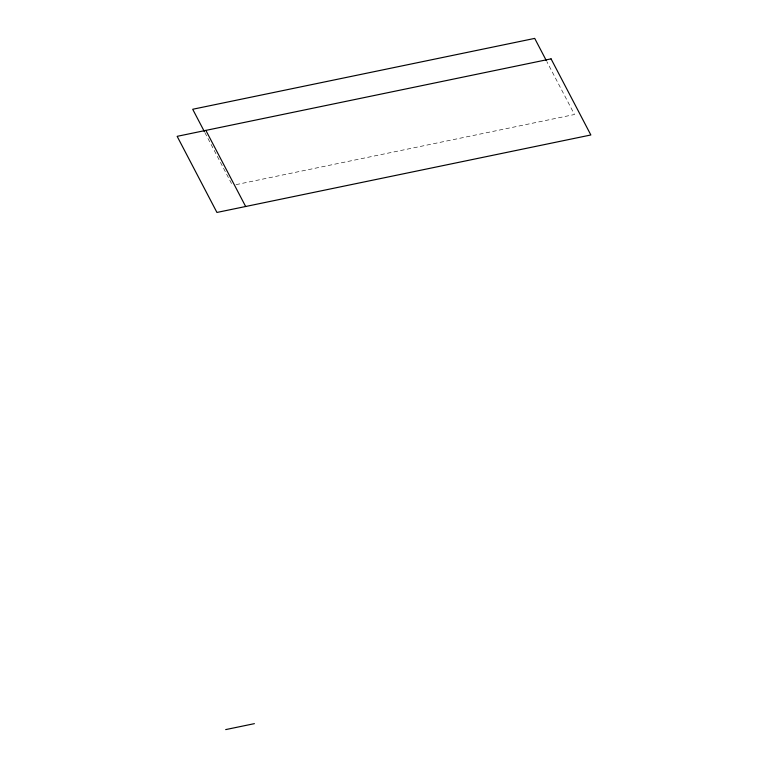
<?xml version="1.0" encoding="UTF-8"?>
<svg xmlns="http://www.w3.org/2000/svg" width="768" height="768" viewBox="0 0 768 768"><rect width="100%" height="100%" fill="white"/><g stroke="black" fill="none" stroke-linecap="round" stroke-linejoin="round"><path stroke-width="0.58" stroke-dasharray="3.84 2.88" d="M235.997 184.646L574.493 114.509L546.864 61.651M204.854 132.518L232.483 185.376"/><path stroke-width="1.15" d="M225.686 729.6L254.4 723.648M546.317 60.595L534.71 38.4L192.701 109.267L204.307 131.462M205.862 130.387L245.654 206.496M551.059 58.867L177.149 136.339L216.941 212.448L590.851 134.976L551.059 58.867"/></g></svg>
